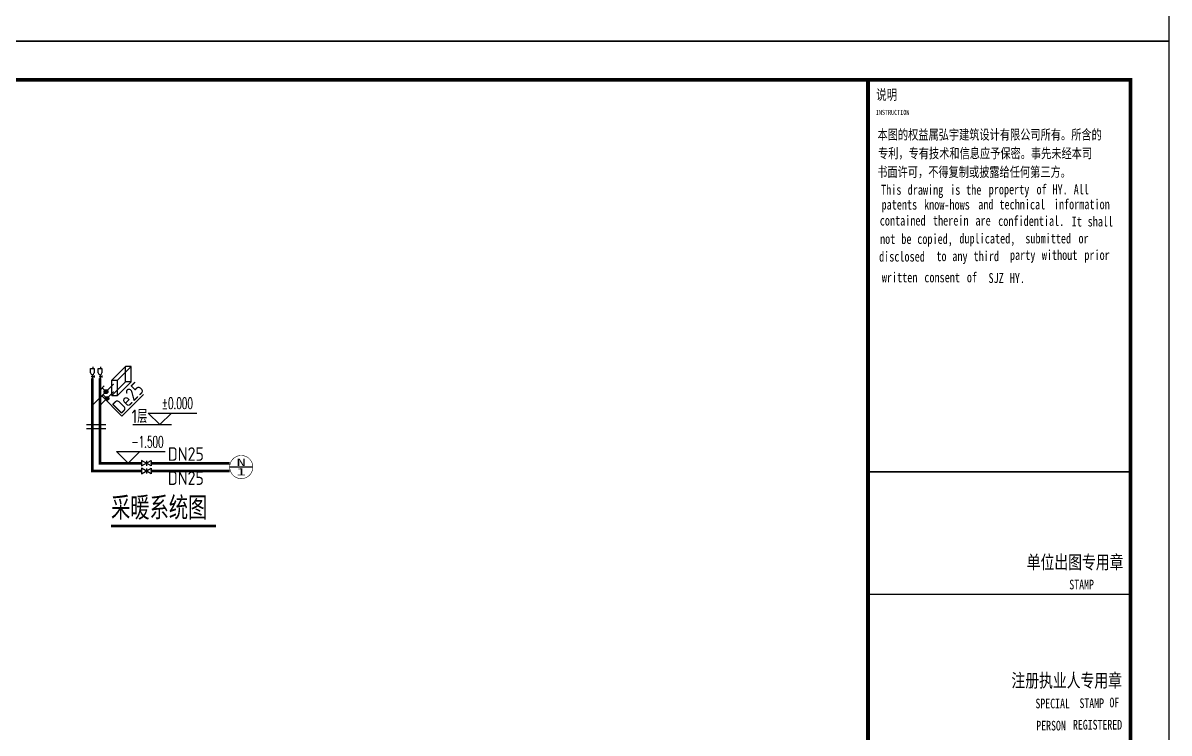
# Model space of a CAD drawing. Extents: x 57238 to 116638, y 270298 to 359907.
# Drawn here: x 86938 to 116638, y 294378 to 312773 of the extents above; entities that cross this region are included whole.
import ezdxf
from ezdxf.enums import TextEntityAlignment as Align

# ---------------------------------------------------------------- set-up
doc = ezdxf.new("R2010")
doc.units = 0
doc.header["$LTSCALE"] = 1000
doc.header["$MEASUREMENT"] = 0
doc.linetypes.add('DASH', pattern=[0.35, 0.25, -0.1])
for name, color, linetype in [('DIM_ELEV', 3, 'Continuous'), ('DIM_IDEN', 3, 'Continuous'), ('DIM_SYMB', 3, 'Continuous'), ('EQ-采暖分集水器', 7, 'Continuous'), ('PIPE-暖供支管', 4, 'Continuous'), ('PIPE-暖供水', 3, 'Continuous'), ('PIPE-暖回支管', 4, 'DASH'), ('PIPE-暖回水', 2, 'DASH'), ('PUB_TEXT', 7, 'Continuous'), ('TEXT-地暖', 7, 'Continuous'), ('TH_TITLE', 7, 'Continuous'), ('TK', 126, 'Continuous'), ('VALVE-暖供支管', 7, 'Continuous'), ('VALVE-暖供水', 7, 'Continuous'), ('VALVE-暖回支管', 7, 'Continuous'), ('VALVE-暖回水', 7, 'Continuous'), ('VPIPE-暖供水', 3, 'Continuous'), ('VPIPE-暖回水', 2, 'Continuous')]:
    doc.layers.add(name, color=color, linetype=linetype)
doc.styles.add('-宋体', font='', dxfattribs={"width": 0.8})
doc.styles.add('_THVAC_CIRCLE', font='', dxfattribs={"width": 0.8, "height": 3.5})
doc.styles.add('_THVAC_DIM', font='SIMPLEX', dxfattribs={"width": 0.8, "height": 3.5, "bigfont": 'HZTXT'})
doc.styles.get("Standard").update_dxf_attribs({"font": 'gbenor.shx', "bigfont": 'gbcbig.shx'})
doc.styles.add('黑体', font='simhei.ttf', dxfattribs={"width": 0.7})
doc.styles.get('-宋体').set_extended_font_data('SimSun')
doc.styles.get('_THVAC_CIRCLE').set_extended_font_data('SimSun')

# ---------------------------------------------------------------- blocks, each defined once
blk = doc.blocks.new('$VALVE$00000296')
for points in [[(-125, 72), (-125, -72), (125, 72), (125, -72), (-125, 72)], [(0, 60), (0, -64)]]:
    blk.add_lwpolyline(points)
for p in [(-125, 0), (125, 0)]:
    blk.add_point(p)
blk = doc.blocks.new('$VALVE$00000497')
for p, q in [((78, 138), (-78, 138)), ((0, 50), (0, 138))]:
    blk.add_line(p, q)
at = {"const_width": 49.6}
blk.add_lwpolyline([(25, 0, 1), (-25, 0, 1)], format="xyb", close=True, dxfattribs=at)
blk.add_circle((0, 0), 50)
blk = doc.blocks.new('$VALVE$00000964')
h = blk.add_hatch(color=256)
h.paths.add_polyline_path([(15, 46, 0.414214), (0, 61), (0, 31, 0.414214)])
h.paths.add_polyline_path([(0, 61, 0.414214), (-15, 46, 0.414214), (0, 31)])
for p, q in [((23, 251), (23, 297)), ((-46, 138), (-46, 251)), ((-46, 251), (46, 251)), ((0, 92), (0, 0)), ((15, 46), (44, 46)), ((44, 68), (44, 24)), ((46, 251), (46, 138))]:
    blk.add_line(p, q)
blk.add_circle((0, 46), 14.7)
blk.add_arc((0, 138), 46.1, 180, 0)
blk.add_point((0, 0))
blk = doc.blocks.new('gfdyrte')
at = {"layer": 'TK'}
for p, q in [((378607, -136965), (378607, -76965)), ((388807, -92191), (378607, -92191)), ((378607, -92191), (388807, -92191)), ((388772, -96957), (379844, -96957))]:
    blk.add_line(p, q, dxfattribs=at)
blk.add_lwpolyline([(301207, -138465), (390307, -138465), (390307, -75465), (301207, -75465)], close=True, dxfattribs=at)
at = {"layer": 'TK', "const_width": 150}
for points in [[(304957, -136965), (388807, -136965), (388807, -76965), (304957, -76965)], [(378607, -76965), (388807, -76965), (388807, -136964), (378607, -136964)]]:
    blk.add_lwpolyline(points, close=True, dxfattribs=at)
at = {"layer": 'TK', "const_width": 51}
for points in [[(378607, -92191), (388807, -92191)], [(378607, -96957), (388772, -96957)]]:
    blk.add_lwpolyline(points, dxfattribs=at)
at = {"layer": 'TK', "color": 9, "style": '-宋体', "width": 0.75}
blk.add_text('说明', height=398.7, dxfattribs=at).set_placement((378923, -77738))
at = {"layer": 'TK', "style": '-宋体', "width": 0.75}
for s, height, p in [('INSTRUCTION', 193.73, (378909, -78324)), ('本图的权益属弘宇建筑设计有限公司所有。所含的', 387.34, (378975, -79283)), ('专利，专有技术和信息应予保密。事先未经本司', 387.34, (378995, -80010)), ('书面许可，不得复制或披露给任何第三方。', 387.34, (378964, -80734)), ('This', 387.3, (379114, -81428)), ('drawing', 387.3, (380147, -81428)), ('is', 387.3, (381799, -81428)), ('the', 387.3, (382419, -81428)), ('property', 387.3, (383296, -81413)), ('of', 387.3, (385155, -81413)), ('HY.', 387.3, (385775, -81413)), ('All', 387.3, (386601, -81413)), ('patents', 387.3, (379131, -82004)), ('know-hows', 387.3, (380784, -82004)), ('and', 387.3, (382889, -81997)), ('technical', 387.3, (383715, -81997)), ('information', 387.34, (385828, -81990)), ('contained', 387.3, (379063, -82624)), ('therein', 387.3, (381129, -82624)), ('are', 387.3, (382781, -82624)), ('confidential.', 387.34, (383665, -82639)), ('It', 387.3, (386524, -82661)), ('shall', 387.3, (387144, -82661)), ('not', 387.3, (379073, -83338)), ('be', 387.3, (379899, -83338)), ('copied,', 387.3, (380519, -83338)), ('duplicated,', 387.34, (382157, -83320)), ('submitted', 387.3, (384720, -83317)), ('or', 387.3, (386786, -83317)), ('disclosed', 387.3, (379035, -84023)), ('to', 387.3, (381263, -84008)), ('any', 387.3, (381882, -84008)), ('third', 387.3, (382709, -84008)), ('party', 387.3, (384122, -83961)), ('without', 387.3, (385361, -83961)), ('prior', 387.3, (387014, -83961)), ('written', 387.3, (379142, -84831)), ('consent', 387.3, (380795, -84831)), ('of', 387.3, (382447, -84831)), ('SJZ', 387.3, (383288, -84858)), ('HY.', 387.3, (384114, -84858)), ('单位出图专用章', 525, (384775, -95967)), ('STAMP', 375, (386430, -96761)), ('注册执业人专用章', 525, (384181, -100561)), ('SPECIAL', 375, (385113, -101383)), ('STAMP', 375, (386823, -101372)), ('OF', 375, (387990, -101346)), ('PERSON', 375, (385146, -102244)), ('REGISTERED', 375, (386570, -102207))]:
    blk.add_text(s, height=height, dxfattribs=at).set_placement(p)

msp = doc.modelspace()

# ---------------------------------------------------------------- hatches: boundary and pattern name
at = {"layer": 'PIPE-暖供水', "linetype": 'Continuous'}
msp.add_hatch(color=256, dxfattribs=at).paths.add_polyline_path([(88737.1, 301168.6), (88737.1, 301133.6), (88702.1, 301133.6)])
at = {"layer": 'PIPE-暖回水', "linetype": 'DASH'}
msp.add_hatch(color=256, dxfattribs=at).paths.add_polyline_path([(88937.1, 301368.6), (88937.1, 301333.6), (88902.1, 301333.6)])
at = {"layer": 'VPIPE-暖供水', "linetype": 'Continuous'}
msp.add_hatch(color=256, dxfattribs=at).paths.add_polyline_path([(88737.1, 301168.6), (88702.1, 301168.6), (88702.1, 301133.6)])
at = {"layer": 'VPIPE-暖回水', "linetype": 'DASH'}
msp.add_hatch(color=256, dxfattribs=at).paths.add_polyline_path([(88937.1, 301368.6), (88902.1, 301368.6), (88902.1, 301333.6)])

# ---------------------------------------------------------------- linework, layer by layer
for p, q in [((88980.6, 303112.1), (89501.7, 302591)), ((89501.7, 302591), (90061.4, 303150.7)), ((88587.1, 302368.6), (89087.1, 302368.6)), ((88587.1, 302268.6), (89087.1, 302268.6))]:
    msp.add_line(p, q)
at = {"layer": 'DIM_ELEV'}
for p, q in [((90486.4, 302368.6), (90186.4, 302668.6)), ((90186.4, 302668.6), (91447.7, 302668.6)), ((90486.4, 302368.6), (90786.4, 302668.6)), ((89786.4, 302368.6), (90786.4, 302368.6)), ((89665.4, 301368.6), (89365.4, 301668.6)), ((89365.4, 301668.6), (90626.7, 301668.6)), ((89665.4, 301368.6), (89965.4, 301668.6))]:
    msp.add_line(p, q, dxfattribs=at)
at = {"layer": 'DIM_IDEN'}
msp.add_line((92895.7, 301268.6), (92295.7, 301268.6), dxfattribs=at)
at = {"layer": 'DIM_IDEN', "const_width": 15}
msp.add_lwpolyline([(92895.7, 301268.6, 1), (92295.7, 301268.6, 1)], format="xyb", close=True, dxfattribs=at)
at = {"layer": 'DIM_SYMB', "const_width": 70}
msp.add_lwpolyline([(89221.2, 299745.5), (91938.8, 299745.5)], dxfattribs=at)
at = {"layer": 'EQ-采暖分集水器'}
for p, q in [((89594.2, 303875.7), (89240.7, 303522.2)), ((89594.2, 303875.7), (89240.7, 303522.2)), ((89390.7, 303522.2), (89744.2, 303875.7)), ((89390.7, 303522.2), (89744.2, 303875.7)), ((89744.2, 303875.7), (89594.2, 303875.7)), ((89594.2, 303475.7), (89594.2, 303875.7)), ((89744.2, 303875.7), (89594.2, 303875.7)), ((89594.2, 303475.7), (89594.2, 303875.7)), ((89744.2, 303475.7), (89744.2, 303875.7)), ((89744.2, 303475.7), (89744.2, 303875.7)), ((89240.7, 303522.2), (89390.7, 303522.2)), ((89240.7, 303122.2), (89240.7, 303522.2)), ((89240.7, 303522.2), (89390.7, 303522.2)), ((89240.7, 303122.2), (89240.7, 303522.2)), ((89594.2, 303475.7), (89240.7, 303122.2)), ((89594.2, 303475.7), (89240.7, 303122.2)), ((89390.7, 303122.2), (89390.7, 303522.2)), ((89390.7, 303122.2), (89390.7, 303522.2)), ((89390.7, 303122.2), (89744.2, 303475.7)), ((89390.7, 303122.2), (89744.2, 303475.7)), ((89744.2, 303475.7), (89594.2, 303475.7)), ((89744.2, 303475.7), (89594.2, 303475.7)), ((89240.7, 303122.2), (89390.7, 303122.2)), ((89240.7, 303122.2), (89390.7, 303122.2))]:
    msp.add_line(p, q, dxfattribs=at)
at = {"layer": 'PIPE-暖供支管', "linetype": 'Continuous', "const_width": 35}
msp.add_lwpolyline([(88737.1, 302868.6), (89290.7, 303422.2)], dxfattribs=at)
at = {"layer": 'PIPE-暖供水', "linetype": 'Continuous', "const_width": 70}
for points in [[(88737.1, 301168.6), (90011.8, 301168.6)], [(90261.8, 301168.6), (92295.7, 301168.6)]]:
    msp.add_lwpolyline(points, dxfattribs=at)
at = {"layer": 'PIPE-暖回支管', "linetype": 'DASH', "const_width": 35}
msp.add_lwpolyline([(88937.1, 302868.6), (89290.7, 303222.2)], dxfattribs=at)
at = {"layer": 'PIPE-暖回水', "linetype": 'DASH', "const_width": 70}
for points in [[(88937.1, 301368.6), (90011.8, 301368.6)], [(90261.8, 301368.6), (92295.7, 301368.6)]]:
    msp.add_lwpolyline(points, dxfattribs=at)
at = {"layer": 'TH_TITLE', "color": 6}
msp.add_lwpolyline([(57237.8, 312298.1), (116637.8, 312298.1), (116637.8, 354298.1), (57237.8, 354298.1)], close=True, dxfattribs=at)
at = {"layer": 'TH_TITLE'}
msp.add_lwpolyline([(57237.8, 270298.1), (116637.8, 270298.1), (116637.8, 312298.1), (57237.8, 312298.1)], close=True, dxfattribs=at)
at = {"layer": 'TH_TITLE', "const_width": 100}
msp.add_lwpolyline([(59737.8, 271298.1), (115637.8, 271298.1), (115637.8, 311298.1), (59737.8, 311298.1)], close=True, dxfattribs=at)
at = {"layer": 'VPIPE-暖供水', "linetype": 'Continuous', "const_width": 70}
for points in [[(88737.1, 302868.6), (88737.1, 303568.6)], [(88737.1, 301168.6), (88737.1, 302868.6)]]:
    msp.add_lwpolyline(points, dxfattribs=at)
at = {"layer": 'VPIPE-暖回水', "linetype": 'DASH', "const_width": 70}
for points in [[(88937.1, 302868.6), (88937.1, 303568.6)], [(88937.1, 301368.6), (88937.1, 302868.6)]]:
    msp.add_lwpolyline(points, dxfattribs=at)

# ---------------------------------------------------------------- block references
at = {"xscale": 0.6666666666278616, "yscale": 0.6666666666860692, "zscale": 0.6666666666569654}
for p in [(-143567.2, 404608.1), (-143567.2, 362608.1)]:
    msp.add_blockref('gfdyrte', p, dxfattribs=at)
at = {"layer": 'VALVE-暖供支管', "rotation": 45.00000614968226}
msp.add_blockref('$VALVE$00000497', (89089.7, 303221.2), dxfattribs=at)
at = {"layer": 'VALVE-暖供水'}
for name, p in [('$VALVE$00000964', (88737.1, 303568.6)), ('$VALVE$00000296', (90136.8, 301168.6))]:
    msp.add_blockref(name, p, dxfattribs=at)
at = {"layer": 'VALVE-暖回支管', "rotation": 45.00000614968395}
msp.add_blockref('$VALVE$00000497', (89113.9, 303045.4), dxfattribs=at)
at = {"layer": 'VALVE-暖回水'}
for name, p in [('$VALVE$00000964', (88937.1, 303568.6)), ('$VALVE$00000296', (90136.8, 301368.6))]:
    msp.add_blockref(name, p, dxfattribs=at)

# ---------------------------------------------------------------- texts
at = {"layer": 'DIM_ELEV', "color": 7, "style": '_THVAC_DIM', "width": 0.564706}
for s, p in [('%%p0.000', (90537.7, 302773.6)), ('-1.500', (89748.7, 301773.6))]:
    msp.add_text(s, height=297.5, dxfattribs=at).set_placement(p)
at = {"layer": 'DIM_IDEN', "color": 7, "style": '_THVAC_CIRCLE', "width": 2.197266}
for s, p, p2 in [('N', (92474.9, 301292.8), (92716.4, 301292.8)), ('1', (92474.9, 301051.3), (92716.4, 301051.3))]:
    msp.add_text(s, height=193.2, dxfattribs=at).set_placement(p, p2, align=Align.FIT)
at = {"layer": 'PUB_TEXT', "style": '黑体', "width": 0.7}
msp.add_text('采暖系统图', height=522.78, dxfattribs=at).set_placement((89221.2, 299965.2))
at = {"layer": 'TEXT-地暖'}
msp.add_text('De25', height=350, rotation=45, dxfattribs=at).set_placement((89469.6, 302624.3))
for s, p in [('1层', (89750.7, 302409.2)), ('DN25', (90692.4, 301431.1)), ('DN25', (90692.4, 300807.6))]:
    msp.add_text(s, height=350, dxfattribs=at).set_placement(p)

doc.saveas('drawing.dxf')
